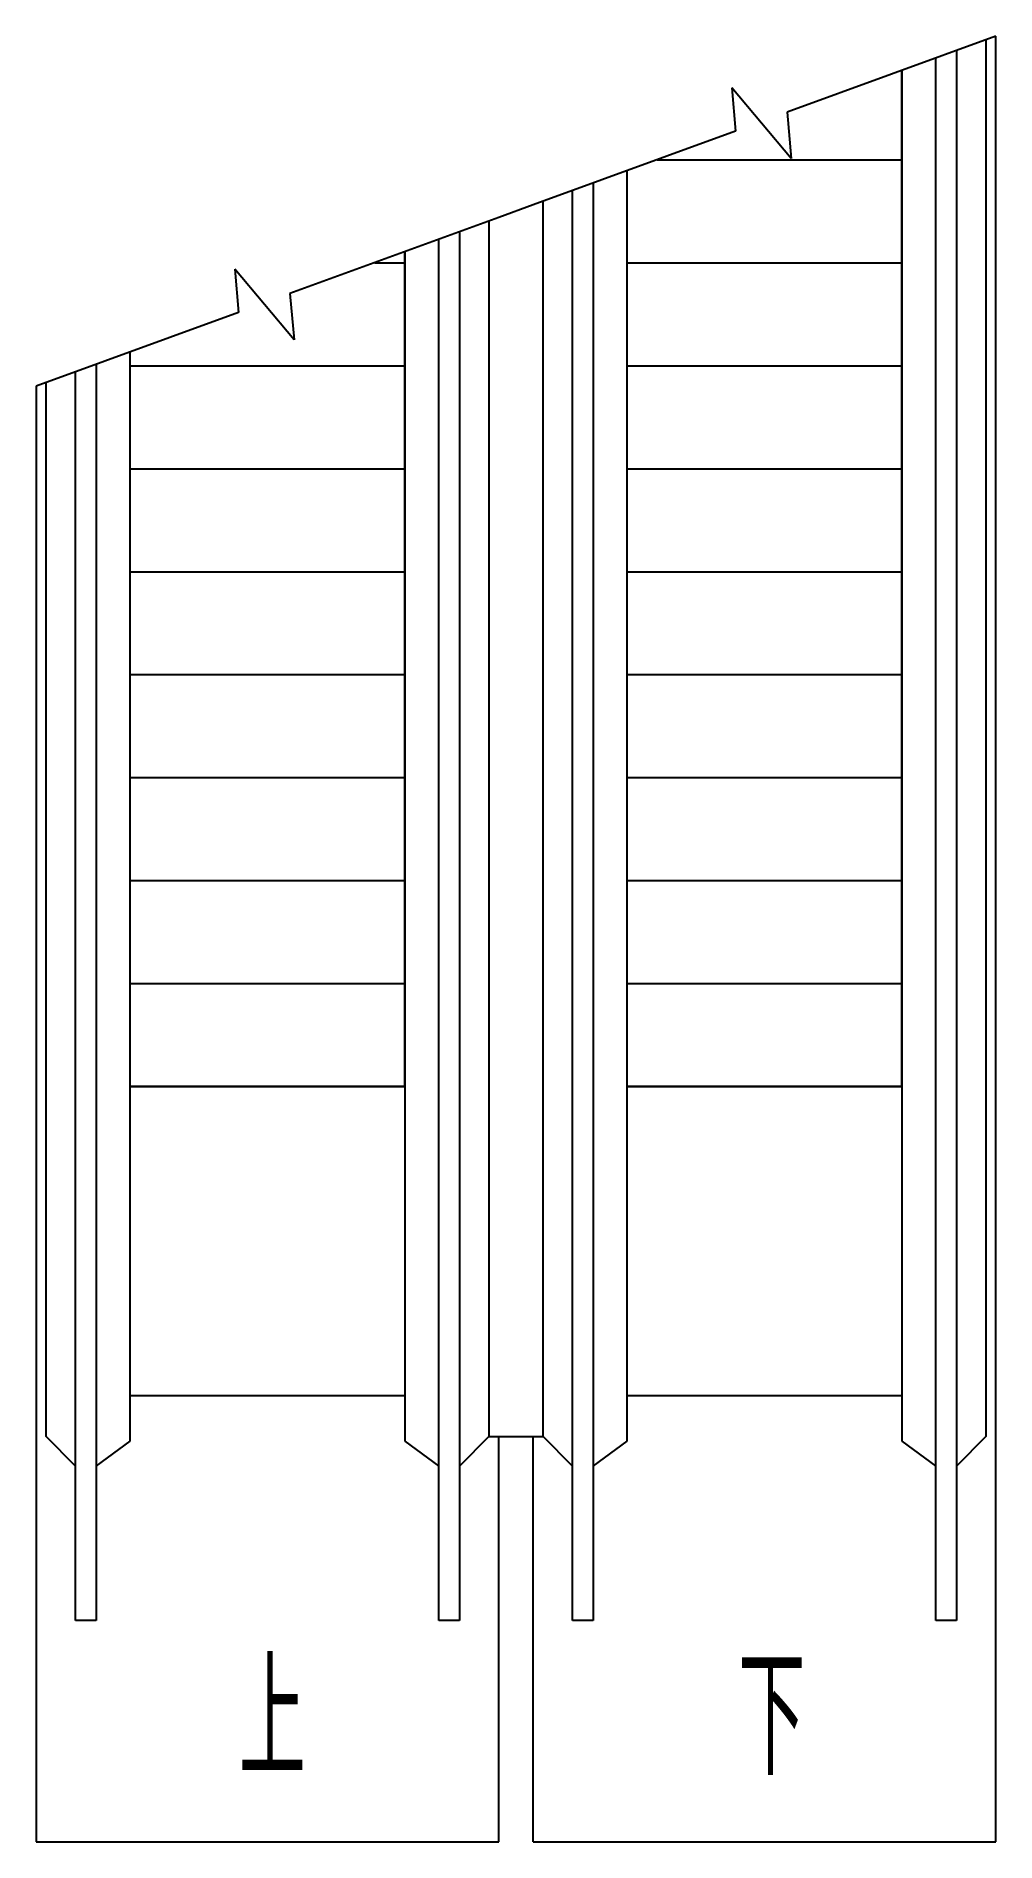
# Model space of a CAD drawing. Header units: millimetres. Extents: x 0 to 2796, y 0 to 5260.
import ezdxf

# ---------------------------------------------------------------- set-up
doc = ezdxf.new("R2010")
doc.units = ezdxf.units.MM
doc.layers.add('DIM_SYMB', color=3, linetype='Continuous')
doc.layers.add('STAIR', color=2, linetype='Continuous')
doc.styles.add('AEC_DIM', font='SIMPLEX', dxfattribs={"bigfont": 'GBCBIG'})

msp = doc.modelspace()

# ---------------------------------------------------------------- linework, layer by layer
at = {"layer": 'DIM_SYMB'}
for points in [[(2122, 4714.1, 0, 0, 0), (2122, 944.5, 80, 0, 0), (2122, 644.5, 0, 0, 0)], [(674, 644.5, 0, 0, 0), (674, 3885.9, 80, 0, 0), (674, 4185.9, 0, 0, 0)]]:
    msp.add_lwpolyline(points, format="xyseb", dxfattribs=at)
at = {"layer": 'STAIR'}
for p, q in [((2796, 5260), (2187.6, 5038.1)), ((2796, 0), (2796, 5260)), ((2681, 5218), (2681, 644.5)), ((2767, 5249.4), (2767, 1180.5)), ((2522, 2200), (2522, 5160)), ((2522, 5160), (2522, 1167.2)), ((2621, 644.5), (2621, 5196.2)), ((2199.5, 4903.6), (2026.5, 5109.5)), ((2026.5, 5109.5), (2037.6, 4983.3)), ((2187.6, 5038.1), (2199.5, 4903.6)), ((2037.6, 4983.3), (1448, 4768.2)), ((1809.2, 4900), (2522, 4900)), ((1722, 2200), (1722, 4868.2)), ((1722, 1167.2), (1722, 4868.2)), ((1563, 644.5), (1563, 4810.2)), ((1623, 4832.1), (1623, 644.5)), ((1448, 4768.2), (1348, 4731.8)), ((1477, 1180.5), (1477, 4778.8)), ((1348, 4731.8), (739.6, 4509.8)), ((1233, 4689.8), (1233, 644.5)), ((1319, 4721.2), (1319, 1180.5)), ((1074, 2200), (1074, 4631.8)), ((1074, 4631.8), (1074, 1167.2)), ((1173, 644.5), (1173, 4667.9)), ((751.5, 4375.4), (578.5, 4581.3)), ((578.5, 4581.3), (589.6, 4455.1)), ((986.8, 4600), (1074, 4600)), ((1722, 4600), (2522, 4600)), ((739.6, 4509.8), (751.5, 4375.4)), ((589.6, 4455.1), (0, 4240)), ((274, 2200), (274, 4340)), ((274, 1167.2), (274, 4340)), ((115, 644.5), (115, 4282)), ((175, 4303.8), (175, 644.5)), ((274, 4300), (1074, 4300)), ((1722, 4300), (2522, 4300)), ((0, 4240), (0, 0)), ((29, 1180.5), (29, 4250.6)), ((274, 4000), (1074, 4000)), ((1722, 4000), (2522, 4000)), ((274, 3700), (1074, 3700)), ((1722, 3700), (2522, 3700)), ((274, 3400), (1074, 3400)), ((1722, 3400), (2522, 3400)), ((274, 3100), (1074, 3100)), ((1722, 3100), (2522, 3100)), ((274, 2800), (1074, 2800)), ((1722, 2800), (2522, 2800)), ((274, 2500), (1074, 2500)), ((1722, 2500), (2522, 2500)), ((274, 2200), (1074, 2200)), ((1074, 2200), (274, 2200)), ((1722, 2200), (2522, 2200)), ((2522, 2200), (1722, 2200)), ((274, 1300), (1074, 1300)), ((1722, 1300), (2522, 1300)), ((115, 1094.5), (29, 1180.5)), ((175, 1094.5), (274, 1167.2)), ((1074, 1167.2), (1173, 1094.5)), ((1319, 1180.5), (1233, 1094.5)), ((1319, 1180.5), (1477, 1180.5)), ((1348, 0), (1348, 1180.5)), ((1448, 0), (1448, 1180.5)), ((1563, 1094.5), (1477, 1180.5)), ((1623, 1094.5), (1722, 1167.2)), ((2522, 1167.2), (2621, 1094.5)), ((2767, 1180.5), (2681, 1094.5)), ((175, 644.5), (115, 644.5)), ((1233, 644.5), (1173, 644.5)), ((1623, 644.5), (1563, 644.5)), ((2681, 644.5), (2621, 644.5)), ((0, 0), (1348, 0)), ((1448, 0), (2796, 0))]:
    msp.add_line(p, q, dxfattribs=at)

# ---------------------------------------------------------------- texts
at = {"layer": 'DIM_SYMB', "color": 7, "style": 'AEC_DIM', "width": 0.8}
for s, p in [('上', (590.6, 189.5)), ('下', (2046, 194.5))]:
    msp.add_text(s, height=337.6, dxfattribs=at).set_placement(p)

doc.saveas('drawing.dxf')
